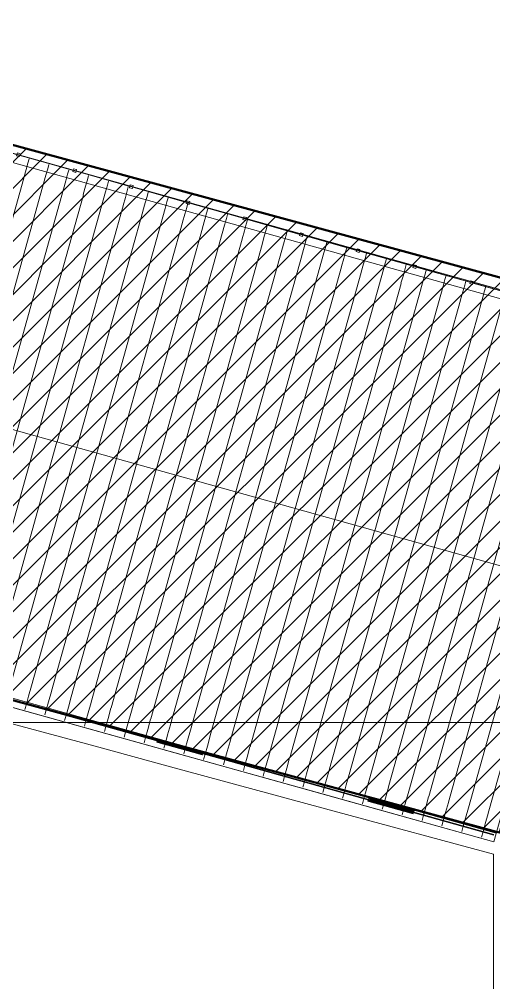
# Model space of a CAD drawing. Header units: metres. Extents: x -207 to 246, y -187 to 169.
# Drawn here: x -17.73 to -9.68, y -135.5 to -119.14 of the extents above; entities that cross this region are included whole.
import ezdxf

# ---------------------------------------------------------------- set-up
doc = ezdxf.new("R2010")
doc.units = ezdxf.units.M
for name, color, linetype, lineweight in [('A-FLOR', 7, 'Continuous', 9), ('A-GLAZ', 7, 'Continuous', 9), ('A-GLAZ-CWMG', 7, 'Continuous', 9), ('A-ROOF', 7, 'Continuous', 9), ('A-ROOF-PATT', 7, 'Continuous', 9), ('C-BLDG-PADS', 7, 'Continuous', 9), ('C-TOPO', 7, 'Continuous', 9), ('edificios', 7, 'Continuous', 50), ('grilla', 7, 'Continuous', 9), ('I-WALL', 7, 'Continuous', 9)]:
    doc.layers.add(name, color=color, linetype=linetype, lineweight=lineweight)
doc.layers.add('PR10-ARQ-PL-001-Emplazamiento-C-1_dwg', color=7, linetype='Continuous', lineweight=9, true_color=0x767676)

# ---------------------------------------------------------------- blocks, each defined once
blk = doc.blocks.new('FP_87-PLANTA SUPERFICIES')
at = {"layer": 'A-ROOF'}
blk.add_line((-7.238, -124.383), (-25.616, -119.245), dxfattribs=at)
at = {"layer": 'A-ROOF-PATT', "color": 254, "true_color": 0xcbe5d8}
for p, q in [((-25.37, -119.527), (-25.34, -119.416)), ((-25.34, -119.416), (-25.32, -119.345)), ((-25.002, -119.51), (-24.983, -119.439)), ((-25.41, -119.667), (-25.37, -119.527)), ((-25.073, -119.761), (-25.033, -119.621)), ((-25.033, -119.621), (-25.002, -119.51)), ((-24.696, -119.715), (-24.665, -119.604)), ((-24.665, -119.604), (-24.646, -119.533)), ((-24.736, -119.855), (-24.696, -119.715)), ((-24.359, -119.809), (-24.328, -119.699)), ((-24.328, -119.699), (-24.308, -119.628)), ((-23.991, -119.793), (-23.971, -119.722)), ((-24.398, -119.95), (-24.359, -119.809)), ((-24.061, -120.044), (-24.022, -119.904)), ((-24.022, -119.904), (-23.991, -119.793)), ((-23.685, -119.998), (-23.654, -119.887)), ((-23.654, -119.887), (-23.634, -119.816)), ((-23.317, -119.981), (-23.297, -119.91)), ((-23.724, -120.138), (-23.685, -119.998)), ((-23.387, -120.232), (-23.348, -120.092)), ((-23.348, -120.092), (-23.317, -119.981)), ((-23.011, -120.186), (-22.98, -120.076)), ((-22.98, -120.076), (-22.96, -120.005)), ((-22.643, -120.17), (-22.623, -120.099)), ((-23.05, -120.327), (-23.011, -120.186)), ((-22.713, -120.421), (-22.674, -120.281)), ((-22.674, -120.281), (-22.643, -120.17)), ((-22.337, -120.375), (-22.306, -120.264)), ((-22.306, -120.264), (-22.286, -120.193)), ((-22.376, -120.515), (-22.337, -120.375)), ((-22, -120.469), (-21.969, -120.358)), ((-21.969, -120.358), (-21.949, -120.287)), ((-21.632, -120.453), (-21.612, -120.382)), ((-22.039, -120.609), (-22, -120.469)), ((-21.702, -120.703), (-21.663, -120.563)), ((-21.663, -120.563), (-21.632, -120.453)), ((-21.326, -120.658), (-21.295, -120.547)), ((-21.295, -120.547), (-21.275, -120.476)), ((-20.958, -120.641), (-20.938, -120.57)), ((-21.365, -120.798), (-21.326, -120.658)), ((-21.028, -120.892), (-20.989, -120.752)), ((-20.989, -120.752), (-20.958, -120.641)), ((-20.651, -120.846), (-20.62, -120.735)), ((-20.62, -120.735), (-20.601, -120.664)), ((-20.283, -120.829), (-20.264, -120.759)), ((-20.691, -120.986), (-20.651, -120.846)), ((-20.314, -120.94), (-20.283, -120.829)), ((-19.977, -121.034), (-19.946, -120.924)), ((-19.946, -120.924), (-19.926, -120.853)), ((-20.354, -121.08), (-20.314, -120.94)), ((-20.016, -121.175), (-19.977, -121.034)), ((-19.64, -121.129), (-19.609, -121.018)), ((-19.609, -121.018), (-19.589, -120.947)), ((-19.272, -121.112), (-19.252, -121.041)), ((-19.679, -121.269), (-19.64, -121.129)), ((-19.342, -121.363), (-19.303, -121.223)), ((-19.303, -121.223), (-19.272, -121.112)), ((-18.966, -121.317), (-18.935, -121.206)), ((-18.935, -121.206), (-18.915, -121.135)), ((-18.598, -121.301), (-18.578, -121.23)), ((-19.005, -121.457), (-18.966, -121.317)), ((-18.668, -121.552), (-18.629, -121.411)), ((-18.629, -121.411), (-18.598, -121.301)), ((-18.292, -121.506), (-18.261, -121.395)), ((-18.261, -121.395), (-18.241, -121.324)), ((-17.924, -121.489), (-17.904, -121.418)), ((-18.331, -121.646), (-18.292, -121.506)), ((-17.955, -121.6), (-17.924, -121.489)), ((-17.618, -121.694), (-17.587, -121.583)), ((-17.587, -121.583), (-17.567, -121.512)), ((-17.994, -121.74), (-17.955, -121.6)), ((-17.657, -121.834), (-17.618, -121.694)), ((-17.281, -121.788), (-17.25, -121.678)), ((-17.25, -121.678), (-17.23, -121.607)), ((-16.913, -121.772), (-16.893, -121.701)), ((-17.32, -121.929), (-17.281, -121.788)), ((-16.983, -122.023), (-16.944, -121.883)), ((-16.944, -121.883), (-16.913, -121.772)), ((-16.607, -121.977), (-16.576, -121.866)), ((-16.576, -121.866), (-16.556, -121.795)), ((-16.238, -121.96), (-16.219, -121.889)), ((-16.646, -122.117), (-16.607, -121.977)), ((-16.309, -122.211), (-16.269, -122.071)), ((-16.269, -122.071), (-16.238, -121.96)), ((-15.932, -122.165), (-15.901, -122.055)), ((-15.901, -122.055), (-15.882, -121.984)), ((-15.564, -122.149), (-15.545, -122.078)), ((-15.972, -122.305), (-15.932, -122.165)), ((-15.595, -122.26), (-15.564, -122.149)), ((-15.258, -122.354), (-15.227, -122.243)), ((-15.227, -122.243), (-15.207, -122.172)), ((-15.634, -122.4), (-15.595, -122.26)), ((-15.297, -122.494), (-15.258, -122.354)), ((-14.921, -122.448), (-14.89, -122.337)), ((-14.89, -122.337), (-14.87, -122.266)), ((-14.553, -122.431), (-14.533, -122.361)), ((-14.96, -122.588), (-14.921, -122.448)), ((-14.623, -122.682), (-14.584, -122.542)), ((-14.584, -122.542), (-14.553, -122.431)), ((-14.247, -122.636), (-14.216, -122.526)), ((-14.216, -122.526), (-14.196, -122.455)), ((-13.879, -122.62), (-13.859, -122.549)), ((-14.286, -122.777), (-14.247, -122.636)), ((-13.949, -122.871), (-13.91, -122.731)), ((-13.91, -122.731), (-13.879, -122.62)), ((-13.573, -122.825), (-13.542, -122.714)), ((-13.542, -122.714), (-13.522, -122.643)), ((-13.612, -122.965), (-13.573, -122.825)), ((-13.236, -122.919), (-13.205, -122.808)), ((-13.205, -122.808), (-13.185, -122.737)), ((-12.868, -122.903), (-12.848, -122.832)), ((-13.275, -123.059), (-13.236, -122.919)), ((-12.938, -123.154), (-12.899, -123.013)), ((-12.899, -123.013), (-12.868, -122.903)), ((-12.562, -123.108), (-12.531, -122.997)), ((-12.531, -122.997), (-12.511, -122.926)), ((-12.194, -123.091), (-12.174, -123.02)), ((-12.601, -123.248), (-12.562, -123.108)), ((-12.264, -123.342), (-12.225, -123.202)), ((-12.225, -123.202), (-12.194, -123.091)), ((-11.887, -123.296), (-11.857, -123.185)), ((-11.857, -123.185), (-11.837, -123.114)), ((-11.519, -123.28), (-11.5, -123.209)), ((-11.927, -123.436), (-11.887, -123.296)), ((-11.59, -123.531), (-11.55, -123.39)), ((-11.55, -123.39), (-11.519, -123.28)), ((-11.213, -123.485), (-11.182, -123.374)), ((-11.182, -123.374), (-11.163, -123.303)), ((-11.253, -123.625), (-11.213, -123.485)), ((-10.876, -123.579), (-10.845, -123.468)), ((-10.845, -123.468), (-10.825, -123.397)), ((-10.508, -123.562), (-10.488, -123.491)), ((-10.915, -123.719), (-10.876, -123.579)), ((-10.578, -123.813), (-10.539, -123.673)), ((-10.539, -123.673), (-10.508, -123.562)), ((-10.202, -123.767), (-10.171, -123.657)), ((-10.171, -123.657), (-10.151, -123.586)), ((-9.834, -123.751), (-9.814, -123.68)), ((-10.241, -123.907), (-10.202, -123.767)), ((-9.904, -124.002), (-9.865, -123.862)), ((-9.865, -123.862), (-9.834, -123.751)), ((-9.528, -123.956), (-9.497, -123.845)), ((-9.497, -123.845), (-9.477, -123.774)), ((-9.16, -123.939), (-9.14, -123.868)), ((-9.567, -124.096), (-9.528, -123.956)), ((-9.191, -124.05), (-9.16, -123.939)), ((-8.854, -124.144), (-8.823, -124.033)), ((-8.823, -124.033), (-8.803, -123.963)), ((-9.23, -124.19), (-9.191, -124.05)), ((-8.893, -124.284), (-8.854, -124.144)), ((-8.517, -124.238), (-8.486, -124.128)), ((-8.486, -124.128), (-8.466, -124.057)), ((-8.149, -124.222), (-8.129, -124.151)), ((-8.556, -124.379), (-8.517, -124.238)), ((-8.219, -124.473), (-8.18, -124.333)), ((-8.18, -124.333), (-8.149, -124.222)), ((-7.843, -124.427), (-7.812, -124.316)), ((-7.812, -124.316), (-7.792, -124.245)), ((-7.475, -124.41), (-7.455, -124.339)), ((-7.882, -124.567), (-7.843, -124.427)), ((-7.545, -124.661), (-7.505, -124.521)), ((-7.505, -124.521), (-7.475, -124.41))]:
    blk.add_line(p, q, dxfattribs=at)
blk = doc.blocks.new('FP_88-PLANTA SUPERFICIES')
at = {"layer": 'A-ROOF'}
blk.add_line((-28.056, -127.974), (-9.679, -133.112), dxfattribs=at)
at = {"layer": 'A-ROOF-PATT', "color": 254, "true_color": 0xcbe5d8}
for p, q in [((-27.686, -127.81), (-27.637, -127.635)), ((-27.349, -127.904), (-27.3, -127.729)), ((-27.749, -128.036), (-27.725, -127.947)), ((-27.725, -127.947), (-27.686, -127.81)), ((-27.388, -128.042), (-27.349, -127.904)), ((-27.012, -127.998), (-26.963, -127.824)), ((-26.675, -128.092), (-26.626, -127.918)), ((-27.412, -128.13), (-27.388, -128.042)), ((-27.075, -128.224), (-27.051, -128.136)), ((-27.051, -128.136), (-27.012, -127.998)), ((-26.713, -128.23), (-26.675, -128.092)), ((-26.338, -128.187), (-26.289, -128.012)), ((-26.001, -128.281), (-25.952, -128.106)), ((-26.738, -128.319), (-26.713, -128.23)), ((-26.376, -128.324), (-26.338, -128.187)), ((-26.039, -128.419), (-26.001, -128.281)), ((-25.664, -128.375), (-25.615, -128.201)), ((-25.327, -128.469), (-25.278, -128.295)), ((-26.401, -128.413), (-26.376, -128.324)), ((-26.064, -128.507), (-26.039, -128.419)), ((-25.702, -128.513), (-25.664, -128.375)), ((-24.99, -128.563), (-24.941, -128.389)), ((-25.727, -128.601), (-25.702, -128.513)), ((-25.39, -128.695), (-25.365, -128.607)), ((-25.365, -128.607), (-25.327, -128.469)), ((-25.028, -128.701), (-24.99, -128.563)), ((-24.652, -128.658), (-24.604, -128.483)), ((-24.315, -128.752), (-24.267, -128.578)), ((-25.053, -128.79), (-25.028, -128.701)), ((-24.691, -128.796), (-24.652, -128.658)), ((-24.354, -128.89), (-24.315, -128.752)), ((-23.978, -128.846), (-23.93, -128.672)), ((-23.641, -128.94), (-23.592, -128.766)), ((-24.716, -128.884), (-24.691, -128.796)), ((-24.379, -128.978), (-24.354, -128.89)), ((-24.017, -128.984), (-23.978, -128.846)), ((-23.68, -129.078), (-23.641, -128.94)), ((-23.304, -129.035), (-23.255, -128.86)), ((-22.967, -129.129), (-22.918, -128.955)), ((-24.042, -129.072), (-24.017, -128.984)), ((-23.704, -129.167), (-23.68, -129.078)), ((-23.343, -129.173), (-23.304, -129.035)), ((-22.63, -129.223), (-22.581, -129.049)), ((-23.367, -129.261), (-23.343, -129.173)), ((-23.03, -129.355), (-23.006, -129.267)), ((-23.006, -129.267), (-22.967, -129.129)), ((-22.669, -129.361), (-22.63, -129.223)), ((-22.293, -129.317), (-22.244, -129.143)), ((-21.956, -129.412), (-21.907, -129.237)), ((-22.693, -129.449), (-22.669, -129.361)), ((-22.331, -129.455), (-22.293, -129.317)), ((-21.994, -129.549), (-21.956, -129.412)), ((-21.619, -129.506), (-21.57, -129.331)), ((-21.282, -129.6), (-21.233, -129.426)), ((-22.356, -129.544), (-22.331, -129.455)), ((-22.019, -129.638), (-21.994, -129.549)), ((-21.657, -129.644), (-21.619, -129.506)), ((-21.32, -129.738), (-21.282, -129.6)), ((-20.945, -129.694), (-20.896, -129.52)), ((-21.682, -129.732), (-21.657, -129.644)), ((-21.345, -129.826), (-21.32, -129.738)), ((-20.983, -129.832), (-20.945, -129.694)), ((-20.608, -129.789), (-20.559, -129.614)), ((-20.27, -129.883), (-20.222, -129.708)), ((-21.008, -129.921), (-20.983, -129.832)), ((-20.671, -130.015), (-20.646, -129.926)), ((-20.646, -129.926), (-20.608, -129.789)), ((-20.309, -130.021), (-20.27, -129.883)), ((-19.933, -129.977), (-19.885, -129.803)), ((-19.596, -130.071), (-19.548, -129.897)), ((-20.334, -130.109), (-20.309, -130.021)), ((-19.972, -130.115), (-19.933, -129.977)), ((-19.635, -130.209), (-19.596, -130.071)), ((-19.259, -130.165), (-19.21, -129.991)), ((-18.922, -130.26), (-18.873, -130.085)), ((-19.997, -130.203), (-19.972, -130.115)), ((-19.66, -130.297), (-19.635, -130.209)), ((-19.298, -130.303), (-19.259, -130.165)), ((-18.961, -130.398), (-18.922, -130.26)), ((-18.585, -130.354), (-18.536, -130.18)), ((-19.322, -130.392), (-19.298, -130.303)), ((-18.985, -130.486), (-18.961, -130.398)), ((-18.624, -130.492), (-18.585, -130.354)), ((-18.248, -130.448), (-18.199, -130.274)), ((-17.911, -130.542), (-17.862, -130.368)), ((-18.648, -130.58), (-18.624, -130.492)), ((-18.311, -130.674), (-18.287, -130.586)), ((-18.287, -130.586), (-18.248, -130.448)), ((-17.949, -130.68), (-17.911, -130.542)), ((-17.574, -130.637), (-17.525, -130.462)), ((-17.237, -130.731), (-17.188, -130.557)), ((-17.974, -130.769), (-17.949, -130.68)), ((-17.612, -130.775), (-17.574, -130.637)), ((-17.275, -130.869), (-17.237, -130.731)), ((-16.9, -130.825), (-16.851, -130.651)), ((-16.563, -130.919), (-16.514, -130.745)), ((-17.637, -130.863), (-17.612, -130.775)), ((-17.3, -130.957), (-17.275, -130.869)), ((-16.938, -130.963), (-16.9, -130.825)), ((-16.226, -131.014), (-16.177, -130.839)), ((-16.963, -131.051), (-16.938, -130.963)), ((-16.626, -131.146), (-16.601, -131.057)), ((-16.601, -131.057), (-16.563, -130.919)), ((-16.264, -131.151), (-16.226, -131.014)), ((-15.888, -131.108), (-15.84, -130.933)), ((-15.551, -131.202), (-15.503, -131.028)), ((-16.289, -131.24), (-16.264, -131.151)), ((-15.952, -131.334), (-15.927, -131.246)), ((-15.927, -131.246), (-15.888, -131.108)), ((-15.59, -131.34), (-15.551, -131.202)), ((-15.214, -131.296), (-15.166, -131.122)), ((-14.877, -131.391), (-14.829, -131.216)), ((-15.615, -131.428), (-15.59, -131.34)), ((-15.253, -131.434), (-15.214, -131.296)), ((-14.916, -131.528), (-14.877, -131.391)), ((-14.54, -131.485), (-14.491, -131.31)), ((-14.203, -131.579), (-14.154, -131.405)), ((-15.278, -131.523), (-15.253, -131.434)), ((-14.941, -131.617), (-14.916, -131.528)), ((-14.579, -131.623), (-14.54, -131.485)), ((-13.866, -131.673), (-13.817, -131.499)), ((-14.603, -131.711), (-14.579, -131.623)), ((-14.266, -131.805), (-14.242, -131.717)), ((-14.242, -131.717), (-14.203, -131.579)), ((-13.905, -131.811), (-13.866, -131.673)), ((-13.529, -131.767), (-13.48, -131.593)), ((-13.192, -131.862), (-13.143, -131.687)), ((-13.929, -131.899), (-13.905, -131.811)), ((-13.568, -131.905), (-13.529, -131.767)), ((-13.23, -132), (-13.192, -131.862)), ((-12.855, -131.956), (-12.806, -131.782)), ((-12.518, -132.05), (-12.469, -131.876)), ((-13.592, -131.994), (-13.568, -131.905)), ((-13.255, -132.088), (-13.23, -132)), ((-12.893, -132.094), (-12.855, -131.956)), ((-12.556, -132.188), (-12.518, -132.05)), ((-12.181, -132.144), (-12.132, -131.97)), ((-12.918, -132.182), (-12.893, -132.094)), ((-12.581, -132.276), (-12.556, -132.188)), ((-12.219, -132.282), (-12.181, -132.144)), ((-11.844, -132.239), (-11.795, -132.064)), ((-11.507, -132.333), (-11.458, -132.159)), ((-12.244, -132.371), (-12.219, -132.282)), ((-11.907, -132.465), (-11.882, -132.377)), ((-11.882, -132.377), (-11.844, -132.239)), ((-11.545, -132.471), (-11.507, -132.333)), ((-11.169, -132.427), (-11.121, -132.253)), ((-10.832, -132.521), (-10.784, -132.347)), ((-11.57, -132.559), (-11.545, -132.471)), ((-11.208, -132.565), (-11.169, -132.427)), ((-10.871, -132.659), (-10.832, -132.521)), ((-10.495, -132.616), (-10.447, -132.441)), ((-10.158, -132.71), (-10.109, -132.535)), ((-11.233, -132.653), (-11.208, -132.565)), ((-10.896, -132.748), (-10.871, -132.659)), ((-10.534, -132.753), (-10.495, -132.616)), ((-10.197, -132.848), (-10.158, -132.71)), ((-9.821, -132.804), (-9.772, -132.63)), ((-10.559, -132.842), (-10.534, -132.753)), ((-10.221, -132.936), (-10.197, -132.848)), ((-9.86, -132.942), (-9.821, -132.804)), ((-9.884, -133.03), (-9.86, -132.942))]:
    blk.add_line(p, q, dxfattribs=at)
blk = doc.blocks.new('Quad Corner Mullion - 50x50 mm-2125381-PLANTA SUPERFICIES')
at = {"layer": 'A-GLAZ-CWMG'}
for p, q in [((-0.025, -0.025), (-0.025, 0.025)), ((-0.025, 0.025), (0.025, 0.025)), ((0.025, 0.025), (0.025, -0.025)), ((0.025, -0.025), (-0.025, -0.025))]:
    blk.add_line(p, q, dxfattribs=at)
blk = doc.blocks.new('Circular Mullion - 5mm-2126242-PLANTA SUPERFICIES')
at = {"layer": 'A-GLAZ-CWMG'}
for p, q in [((-17.723, -121.449), (-17.724, -121.451)), ((-17.724, -121.451), (-16.818, -121.707)), ((-17.722, -121.446), (-17.723, -121.449)), ((-16.817, -121.704), (-17.723, -121.449)), ((-17.723, -121.449), (-16.817, -121.704)), ((-16.817, -121.702), (-17.722, -121.446)), ((-16.818, -121.707), (-16.817, -121.704)), ((-16.817, -121.704), (-16.817, -121.702))]:
    blk.add_line(p, q, dxfattribs=at)
blk = doc.blocks.new('Circular Mullion - 5mm-2125368-PLANTA SUPERFICIES')
at = {"layer": 'A-GLAZ-CWMG'}
for p, q in [((-16.769, -121.718), (-16.77, -121.72)), ((-16.77, -121.72), (-15.856, -121.978)), ((-15.854, -121.974), (-16.769, -121.716)), ((-16.769, -121.716), (-16.769, -121.718)), ((-15.855, -121.976), (-16.769, -121.718)), ((-16.769, -121.718), (-15.855, -121.976)), ((-15.856, -121.978), (-15.855, -121.976)), ((-15.855, -121.976), (-15.854, -121.974))]:
    blk.add_line(p, q, dxfattribs=at)
blk = doc.blocks.new('Rectangular Mullion - 50 x 50 mm-2125370-PLANTA SUPERFICIES')
at = {"layer": 'A-GLAZ-CWMG'}
for p, q in [((0.025, 0.025), (-0.025, 0.025)), ((-0.025, 0.025), (-0.025, -0.025)), ((0.025, -0.025), (0.025, 0.025)), ((-0.025, -0.025), (0.025, -0.025))]:
    blk.add_line(p, q, dxfattribs=at)
blk = doc.blocks.new('Rectangular Mullion - 50 x 50 mm-2126068-PLANTA SUPERFICIES')
at = {"layer": 'A-GLAZ-CWMG'}
for p, q in [((-0.025, -0.025), (-0.025, 0.025)), ((-0.025, 0.025), (0.025, 0.025)), ((0.025, 0.025), (0.025, -0.025)), ((0.025, -0.025), (-0.025, -0.025))]:
    blk.add_line(p, q, dxfattribs=at)
blk = doc.blocks.new('Quad Corner Mullion - 50x50 mm-2126077-PLANTA SUPERFICIES')
at = {"layer": 'A-GLAZ-CWMG'}
for p, q in [((0.025, 0.025), (-0.025, 0.025)), ((-0.025, 0.025), (-0.025, -0.025)), ((0.025, -0.025), (0.025, 0.025)), ((-0.025, -0.025), (0.025, -0.025))]:
    blk.add_line(p, q, dxfattribs=at)
blk = doc.blocks.new('Ventana Fija Truebond QT - FCA_N_Ventana Fija 800 x 1250-2127024-PLANTA SUPERFICIES')
at = {"layer": 'A-GLAZ'}
for p, q in [((-0.4, 0.025), (-0.4, 0.022)), ((0.4, 0.025), (-0.4, 0.025)), ((-0.4, 0.025), (0.4, 0.025)), ((-0.4, 0.022), (-0.4, 0.025)), ((0.4, 0.022), (-0.4, 0.022)), ((0.4, 0.022), (-0.4, 0.022)), ((-0.399, 0.022), (-0.398, 0.024)), ((-0.398, 0.024), (-0.399, 0.022)), ((0.399, 0.022), (-0.399, 0.022)), ((-0.399, 0.022), (0.399, 0.022)), ((0.398, 0.024), (-0.398, 0.024)), ((0.398, 0.024), (-0.398, 0.024)), ((-0.396, 0.01), (-0.397, 0.008)), ((-0.397, 0.008), (-0.396, 0.01)), ((0.397, 0.008), (-0.397, 0.008)), ((0.397, 0.008), (-0.397, 0.008)), ((-0.396, 0.024), (-0.396, 0.01)), ((0.396, 0.024), (-0.396, 0.024)), ((-0.396, 0.024), (0.396, 0.024)), ((-0.396, 0.01), (-0.396, 0.024)), ((0.396, 0.01), (-0.396, 0.01)), ((-0.396, 0.01), (0.396, 0.01)), ((-0.394, 0.008), (-0.394, 0.009)), ((-0.394, 0.009), (-0.394, -0.001)), ((0.394, 0.009), (-0.394, 0.009)), ((-0.394, 0.009), (-0.394, 0.008)), ((-0.394, 0.009), (0.394, 0.009)), ((-0.394, -0.001), (-0.394, 0.009)), ((0.394, 0.008), (-0.394, 0.008)), ((-0.394, 0.008), (0.394, 0.008)), ((-0.385, 0.008), (-0.384, 0.009)), ((-0.384, 0.009), (-0.385, 0.008)), ((-0.385, 0), (-0.385, 0.008)), ((0.385, 0.008), (-0.385, 0.008)), ((-0.385, 0.008), (-0.385, 0)), ((-0.385, 0.008), (0.385, 0.008)), ((-0.384, -0.001), (-0.385, 0)), ((0.385, 0), (-0.385, 0)), ((-0.385, 0), (-0.384, -0.001)), ((-0.385, 0), (0.385, 0)), ((-0.384, 0.009), (-0.384, 0.008)), ((0.384, 0.009), (-0.384, 0.009)), ((-0.384, 0.009), (0.384, 0.009)), ((-0.384, 0.008), (-0.384, 0.009)), ((0.384, 0.008), (-0.384, 0.008)), ((0.384, 0.008), (-0.384, 0.008)), ((-0.382, 0.01), (-0.382, 0.024)), ((0.382, 0.024), (-0.382, 0.024)), ((0.382, 0.024), (-0.382, 0.024)), ((-0.382, 0.024), (-0.382, 0.01)), ((-0.381, 0.008), (-0.382, 0.01)), ((0.382, 0.01), (-0.382, 0.01)), ((-0.382, 0.01), (-0.381, 0.008)), ((-0.382, 0.01), (0.382, 0.01)), ((0.381, 0.008), (-0.381, 0.008)), ((-0.381, 0.008), (0.381, 0.008)), ((-0.365, 0.022), (-0.366, 0.022)), ((-0.366, 0.022), (-0.366, 0.018)), ((0.366, 0.022), (-0.366, 0.022)), ((-0.366, 0.022), (-0.365, 0.022)), ((-0.366, 0.022), (0.366, 0.022)), ((-0.366, 0.018), (-0.366, 0.022)), ((-0.366, -0.006), (-0.366, 0.018)), ((-0.366, 0.018), (-0.366, -0.006)), ((-0.366, 0.018), (0.366, 0.018)), ((-0.366, 0.018), (0.366, 0.018)), ((-0.366, 0.018), (-0.365, 0.017)), ((0.366, 0.018), (-0.366, 0.018)), ((-0.366, 0.018), (0.366, 0.018)), ((-0.365, 0.017), (-0.366, 0.018)), ((-0.365, 0.024), (-0.365, 0.022)), ((0.365, 0.024), (-0.365, 0.024)), ((-0.365, 0.024), (0.365, 0.024)), ((-0.365, 0.022), (-0.365, 0.024)), ((0.365, 0.022), (-0.365, 0.022)), ((-0.365, 0.022), (0.365, 0.022)), ((0.365, 0.017), (-0.365, 0.017)), ((0.365, 0.017), (-0.365, 0.017)), ((-0.363, 0.017), (-0.363, 0.018)), ((0.363, 0.018), (-0.363, 0.018)), ((0.363, 0.018), (-0.363, 0.018)), ((-0.363, 0.018), (-0.363, 0.017)), ((0.363, 0.017), (-0.363, 0.017)), ((-0.363, 0.017), (0.363, 0.017)), ((-0.362, 0.018), (-0.362, 0.016)), ((0.362, 0.018), (-0.362, 0.018)), ((-0.362, 0.018), (0.362, 0.018)), ((-0.362, 0.016), (-0.362, 0.018)), ((0.362, 0.016), (-0.362, 0.016)), ((0.362, 0.016), (-0.362, 0.016)), ((-0.361, 0.016), (-0.361, 0.018)), ((0.361, 0.018), (-0.361, 0.018)), ((0.361, 0.018), (-0.361, 0.018)), ((-0.361, 0.018), (-0.361, 0.016)), ((0.361, 0.016), (-0.361, 0.016)), ((-0.361, 0.016), (0.361, 0.016)), ((-0.36, 0.018), (-0.359, 0.016)), ((0.36, 0.018), (-0.36, 0.018)), ((-0.36, 0.018), (0.36, 0.018)), ((-0.359, 0.016), (-0.36, 0.018)), ((-0.358, 0.016), (-0.359, 0.018)), ((0.359, 0.018), (-0.359, 0.018)), ((0.359, 0.018), (-0.359, 0.018)), ((-0.359, 0.018), (-0.358, 0.016)), ((0.359, 0.016), (-0.359, 0.016)), ((0.359, 0.016), (-0.359, 0.016)), ((-0.358, 0.022), (-0.358, 0.025)), ((0.358, 0.025), (-0.358, 0.025)), ((0.358, 0.025), (-0.358, 0.025)), ((-0.358, 0.025), (-0.358, 0.022)), ((0.358, 0.022), (-0.358, 0.022)), ((-0.358, 0.022), (0.358, 0.022)), ((0.358, 0.016), (-0.358, 0.016)), ((-0.358, 0.016), (0.358, 0.016)), ((-0.355, 0.017), (-0.357, 0.022)), ((0.357, 0.022), (-0.357, 0.022)), ((0.357, 0.022), (-0.357, 0.022)), ((-0.357, 0.022), (-0.355, 0.017)), ((-0.357, 0.018), (-0.357, 0.017)), ((0.357, 0.018), (-0.357, 0.018)), ((-0.357, 0.018), (0.357, 0.018)), ((-0.357, 0.017), (-0.357, 0.018)), ((-0.357, 0.017), (-0.355, 0.017)), ((0.357, 0.017), (-0.357, 0.017)), ((-0.357, 0.017), (0.357, 0.017)), ((-0.355, 0.017), (-0.357, 0.017)), ((0.355, 0.017), (-0.355, 0.017)), ((-0.355, 0.017), (0.355, 0.017)), ((0.355, 0.017), (0.357, 0.022)), ((0.355, 0.017), (0.357, 0.022)), ((0.357, 0.017), (0.355, 0.017)), ((0.357, 0.017), (0.355, 0.017)), ((0.357, 0.018), (0.357, 0.017)), ((0.357, 0.018), (0.357, 0.017)), ((0.358, 0.022), (0.358, 0.025)), ((0.358, 0.022), (0.358, 0.025)), ((0.358, 0.016), (0.359, 0.018)), ((0.358, 0.016), (0.359, 0.018)), ((0.36, 0.018), (0.359, 0.016)), ((0.36, 0.018), (0.359, 0.016)), ((0.361, 0.016), (0.361, 0.018)), ((0.361, 0.016), (0.361, 0.018)), ((0.362, 0.018), (0.362, 0.016)), ((0.362, 0.018), (0.362, 0.016)), ((0.363, 0.017), (0.363, 0.018)), ((0.363, 0.017), (0.363, 0.018)), ((0.365, 0.024), (0.365, 0.022)), ((0.365, 0.024), (0.365, 0.022)), ((0.365, 0.022), (0.366, 0.022)), ((0.365, 0.022), (0.366, 0.022)), ((0.366, 0.018), (0.365, 0.017)), ((0.366, 0.018), (0.365, 0.017)), ((0.366, 0.022), (0.366, 0.018)), ((0.366, 0.022), (0.366, 0.018)), ((0.366, 0.018), (0.366, -0.006)), ((0.366, 0.018), (0.366, -0.006)), ((0.381, 0.008), (0.382, 0.01)), ((0.381, 0.008), (0.382, 0.01)), ((0.382, 0.01), (0.382, 0.024)), ((0.382, 0.01), (0.382, 0.024)), ((0.385, 0.008), (0.384, 0.009)), ((0.384, 0.009), (0.384, 0.008)), ((0.385, 0.008), (0.384, 0.009)), ((0.384, 0.009), (0.384, 0.008)), ((0.384, -0.001), (0.385, 0)), ((0.384, -0.001), (0.385, 0)), ((0.385, 0), (0.385, 0.008)), ((0.385, 0), (0.385, 0.008)), ((0.394, 0.008), (0.394, 0.009)), ((0.394, 0.009), (0.394, -0.001)), ((0.394, 0.008), (0.394, 0.009)), ((0.394, 0.009), (0.394, -0.001)), ((0.396, 0.024), (0.396, 0.01)), ((0.396, 0.024), (0.396, 0.01)), ((0.396, 0.01), (0.397, 0.008)), ((0.396, 0.01), (0.397, 0.008)), ((0.399, 0.022), (0.398, 0.024)), ((0.399, 0.022), (0.398, 0.024)), ((0.4, 0.025), (0.4, 0.022)), ((0.4, 0.025), (0.4, 0.022)), ((-0.4, -0.023), (-0.4, -0.025)), ((0.4, -0.023), (-0.4, -0.023)), ((-0.4, -0.023), (0.4, -0.023)), ((-0.4, -0.025), (-0.4, -0.023)), ((-0.4, -0.025), (0.4, -0.025)), ((0.4, -0.025), (-0.4, -0.025)), ((-0.399, -0.024), (-0.399, -0.023)), ((0.399, -0.023), (-0.399, -0.023)), ((0.399, -0.023), (-0.399, -0.023)), ((-0.399, -0.023), (-0.399, -0.024)), ((0.399, -0.024), (-0.399, -0.024)), ((-0.399, -0.024), (0.399, -0.024)), ((-0.397, 0), (-0.396, -0.002)), ((0.397, 0), (-0.397, 0)), ((-0.397, 0), (0.397, 0)), ((-0.396, -0.002), (-0.397, 0)), ((-0.396, -0.002), (-0.396, -0.024)), ((0.396, -0.002), (-0.396, -0.002)), ((-0.396, -0.002), (0.396, -0.002)), ((-0.396, -0.024), (-0.396, -0.002)), ((0.396, -0.024), (-0.396, -0.024)), ((0.396, -0.024), (-0.396, -0.024)), ((-0.394, -0.001), (-0.394, 0)), ((0.394, 0), (-0.394, 0)), ((0.394, 0), (-0.394, 0)), ((-0.394, 0), (-0.394, -0.001)), ((0.394, -0.001), (-0.394, -0.001)), ((-0.394, -0.001), (0.394, -0.001)), ((-0.384, 0), (-0.384, -0.001)), ((0.384, 0), (-0.384, 0)), ((-0.384, 0), (0.384, 0)), ((-0.384, -0.001), (-0.384, 0)), ((0.384, -0.001), (-0.384, -0.001)), ((-0.384, -0.001), (0.384, -0.001)), ((-0.382, -0.004), (-0.381, 0)), ((-0.381, 0), (-0.382, -0.004)), ((0.382, -0.004), (-0.382, -0.004)), ((-0.382, -0.004), (0.382, -0.004)), ((0.381, 0), (-0.381, 0)), ((0.381, 0), (-0.381, 0)), ((-0.381, -0.007), (-0.379, -0.006)), ((-0.379, -0.006), (-0.381, -0.007)), ((-0.38, -0.009), (-0.381, -0.007)), ((0.381, -0.007), (-0.381, -0.007)), ((-0.381, -0.007), (-0.38, -0.009)), ((-0.381, -0.007), (0.381, -0.007)), ((-0.378, -0.01), (-0.38, -0.009)), ((0.38, -0.009), (-0.38, -0.009)), ((-0.38, -0.009), (-0.378, -0.01)), ((-0.38, -0.009), (0.38, -0.009)), ((-0.379, -0.006), (-0.379, -0.007)), ((0.379, -0.006), (-0.379, -0.006)), ((-0.379, -0.006), (0.379, -0.006)), ((-0.379, -0.007), (-0.379, -0.006)), ((-0.379, -0.007), (-0.377, -0.007)), ((0.379, -0.007), (-0.379, -0.007)), ((-0.379, -0.007), (0.379, -0.007)), ((-0.377, -0.007), (-0.379, -0.007)), ((0.378, -0.01), (-0.378, -0.01)), ((-0.378, -0.01), (0.378, -0.01)), ((-0.378, -0.025), (-0.377, -0.025)), ((0.378, -0.025), (-0.378, -0.025)), ((-0.378, -0.025), (0.378, -0.025)), ((-0.377, -0.025), (-0.378, -0.025)), ((-0.377, -0.007), (-0.377, -0.004)), ((0.377, -0.004), (-0.377, -0.004)), ((0.377, -0.004), (-0.377, -0.004)), ((-0.377, -0.004), (-0.377, -0.007)), ((0.377, -0.007), (-0.377, -0.007)), ((-0.377, -0.007), (0.377, -0.007)), ((-0.377, -0.025), (-0.377, -0.025)), ((0.377, -0.025), (-0.377, -0.025)), ((0.377, -0.025), (-0.377, -0.025)), ((0.377, -0.025), (-0.377, -0.025)), ((-0.377, -0.025), (0.377, -0.025)), ((-0.377, -0.025), (-0.377, -0.025)), ((-0.366, -0.006), (-0.368, -0.007)), ((-0.368, -0.007), (-0.366, -0.006)), ((-0.368, -0.007), (-0.368, -0.007)), ((0.368, -0.007), (-0.368, -0.007)), ((-0.368, -0.007), (-0.362, -0.01)), ((0.368, -0.007), (-0.368, -0.007)), ((-0.368, -0.007), (0.368, -0.007)), ((-0.368, -0.007), (-0.368, -0.007)), ((-0.368, -0.007), (0.368, -0.007)), ((-0.362, -0.01), (-0.368, -0.007)), ((-0.365, -0.006), (-0.366, -0.005)), ((-0.366, -0.005), (-0.366, -0.006)), ((0.366, -0.005), (-0.366, -0.005)), ((-0.366, -0.005), (-0.365, -0.006)), ((-0.366, -0.005), (0.366, -0.005)), ((-0.366, -0.006), (-0.366, -0.005)), ((-0.366, -0.006), (0.366, -0.006)), ((0.366, -0.006), (-0.366, -0.006)), ((0.366, -0.006), (-0.366, -0.006)), ((-0.366, -0.006), (0.366, -0.006)), ((-0.365, -0.006), (-0.365, -0.006)), ((0.365, -0.006), (-0.365, -0.006)), ((0.365, -0.006), (-0.365, -0.006)), ((-0.365, -0.006), (0.365, -0.006)), ((-0.365, -0.006), (-0.365, -0.006)), ((-0.365, -0.006), (0.365, -0.006)), ((-0.362, -0.005), (-0.362, -0.006)), ((0.362, -0.005), (-0.362, -0.005)), ((-0.362, -0.005), (0.362, -0.005)), ((-0.362, -0.006), (-0.362, -0.005)), ((0.362, -0.006), (-0.362, -0.006)), ((0.362, -0.006), (-0.362, -0.006)), ((0.362, -0.01), (-0.362, -0.01)), ((0.362, -0.01), (-0.362, -0.01)), ((-0.36, -0.006), (-0.36, -0.005)), ((0.36, -0.005), (-0.36, -0.005)), ((0.36, -0.005), (-0.36, -0.005)), ((-0.36, -0.005), (-0.36, -0.006)), ((0.36, -0.006), (-0.36, -0.006)), ((-0.36, -0.006), (0.36, -0.006)), ((-0.357, -0.006), (-0.358, -0.006)), ((0.358, -0.006), (-0.358, -0.006)), ((0.358, -0.006), (-0.358, -0.006)), ((-0.358, -0.006), (-0.357, -0.006)), ((-0.358, -0.025), (-0.358, -0.01)), ((0.358, -0.01), (-0.358, -0.01)), ((0.358, -0.01), (-0.358, -0.01)), ((-0.358, -0.01), (-0.358, -0.025)), ((0.358, -0.025), (-0.358, -0.025)), ((-0.358, -0.025), (0.358, -0.025)), ((-0.357, -0.01), (-0.356, -0.006)), ((0.357, -0.006), (-0.357, -0.006)), ((-0.356, -0.006), (-0.357, -0.01)), ((-0.357, -0.006), (0.357, -0.006)), ((0.357, -0.01), (-0.357, -0.01)), ((-0.357, -0.01), (0.357, -0.01)), ((0.356, -0.006), (-0.356, -0.006)), ((0.356, -0.006), (-0.356, -0.006)), ((0.357, -0.01), (0.356, -0.006)), ((0.357, -0.01), (0.356, -0.006)), ((0.357, -0.006), (0.358, -0.006)), ((0.357, -0.006), (0.358, -0.006)), ((0.358, -0.025), (0.358, -0.01)), ((0.358, -0.025), (0.358, -0.01)), ((0.36, -0.006), (0.36, -0.005)), ((0.36, -0.006), (0.36, -0.005)), ((0.362, -0.005), (0.362, -0.006)), ((0.362, -0.005), (0.362, -0.006)), ((0.368, -0.007), (0.362, -0.01)), ((0.368, -0.007), (0.362, -0.01)), ((0.365, -0.006), (0.366, -0.005)), ((0.365, -0.006), (0.366, -0.005)), ((0.365, -0.006), (0.365, -0.006)), ((0.365, -0.006), (0.365, -0.006)), ((0.366, -0.005), (0.366, -0.006)), ((0.366, -0.005), (0.366, -0.006)), ((0.366, -0.006), (0.368, -0.007)), ((0.366, -0.006), (0.368, -0.007)), ((0.368, -0.007), (0.368, -0.007)), ((0.368, -0.007), (0.368, -0.007)), ((0.377, -0.007), (0.377, -0.004)), ((0.377, -0.007), (0.377, -0.004)), ((0.379, -0.007), (0.377, -0.007)), ((0.379, -0.007), (0.377, -0.007)), ((0.378, -0.025), (0.377, -0.025)), ((0.377, -0.025), (0.377, -0.025)), ((0.378, -0.025), (0.377, -0.025)), ((0.377, -0.025), (0.377, -0.025)), ((0.378, -0.01), (0.38, -0.009)), ((0.378, -0.01), (0.38, -0.009)), ((0.381, -0.007), (0.379, -0.006)), ((0.379, -0.006), (0.379, -0.007)), ((0.381, -0.007), (0.379, -0.006)), ((0.379, -0.006), (0.379, -0.007)), ((0.38, -0.009), (0.381, -0.007)), ((0.38, -0.009), (0.381, -0.007)), ((0.382, -0.004), (0.381, 0)), ((0.382, -0.004), (0.381, 0)), ((0.384, 0), (0.384, -0.001)), ((0.384, 0), (0.384, -0.001)), ((0.394, -0.001), (0.394, 0)), ((0.394, -0.001), (0.394, 0)), ((0.397, 0), (0.396, -0.002)), ((0.397, 0), (0.396, -0.002)), ((0.396, -0.002), (0.396, -0.024)), ((0.396, -0.002), (0.396, -0.024)), ((0.399, -0.024), (0.399, -0.023)), ((0.399, -0.024), (0.399, -0.023)), ((0.4, -0.023), (0.4, -0.025)), ((0.4, -0.023), (0.4, -0.025))]:
    blk.add_line(p, q, dxfattribs=at)
blk = doc.blocks.new('YADRAN_LASQUEMAS_ARQ_MO_007_AREA SALA y TRANSF ELECT_rvt-1-PLANTA SUPERFICIES')
at = {"layer": 'A-ROOF-PATT', "true_color": 0x008040}
h = blk.add_hatch(dxfattribs=at)
h.set_pattern_fill('FP_67', color=116, style=0, pattern_type=2)
h.set_pattern_definition([(74.381, (2.391, -13.727), (-0.3370757, 0.0942337), [])])
h.paths.add_polyline_path([(-8.455, -128.734), (-7.334, -124.723), (-25.711, -119.586), (-26.832, -123.596), (-11.312, -127.935)])
h = blk.add_hatch(dxfattribs=at)
h.set_pattern_fill('FP_68', color=116, style=0, pattern_type=2)
h.set_pattern_definition([(74.381, (1.707, -16.171), (-0.3370757, 0.0942337), [])])
h.paths.add_polyline_path([(-9.56, -132.686), (-8.455, -128.734), (-26.832, -123.596), (-27.937, -127.548), (-11.312, -132.196)])
at = {"layer": 'A-FLOR'}
for p, q in [((-25.419, -119.277), (-7.244, -124.407)), ((-7.244, -124.407), (-25.419, -119.277)), ((-9.677, -132.986), (-27.833, -127.911)), ((-27.833, -127.911), (-9.677, -132.986))]:
    blk.add_line(p, q, dxfattribs=at)
at = {"layer": 'A-ROOF'}
for p, q in [((-7.238, -124.383), (-25.616, -119.245)), ((-25.646, -119.392), (-7.279, -124.527)), ((-26.832, -123.596), (-8.455, -128.734)), ((-26.823, -123.599), (-8.455, -128.734)), ((-28.016, -127.829), (-9.638, -132.967)), ((-28.056, -127.974), (-9.679, -133.112))]:
    blk.add_line(p, q, dxfattribs=at)
at = {"layer": 'I-WALL'}
for p, q in [((-20.338, -130.016), (-9.674, -132.997)), ((-9.674, -132.997), (-20.338, -130.016)), ((-20.335, -130.007), (-9.677, -132.986)), ((-9.677, -132.986), (-20.335, -130.007)), ((-15.391, -131.399), (-15.388, -131.39)), ((-15.391, -131.399), (-15.388, -131.39)), ((-14.621, -131.615), (-15.391, -131.399)), ((-15.391, -131.399), (-14.621, -131.615)), ((-14.618, -131.605), (-15.388, -131.39)), ((-15.388, -131.39), (-14.618, -131.605)), ((-14.618, -131.605), (-14.621, -131.615)), ((-14.621, -131.615), (-14.618, -131.605)), ((-11.809, -132.401), (-11.806, -132.391)), ((-11.809, -132.401), (-11.806, -132.391)), ((-11.036, -132.606), (-11.806, -132.391)), ((-11.806, -132.391), (-11.036, -132.606)), ((-11.039, -132.616), (-11.809, -132.401)), ((-11.809, -132.401), (-11.039, -132.616)), ((-11.036, -132.606), (-11.039, -132.616)), ((-11.039, -132.616), (-11.036, -132.606))]:
    blk.add_line(p, q, dxfattribs=at)
at = {"layer": 'A-GLAZ', "lineweight": 9, "rotation": 164.3807081607975}
for p in [(-15.004, -131.502), (-11.423, -132.504)]:
    blk.add_blockref('Ventana Fija Truebond QT - FCA_N_Ventana Fija 800 x 1250-2127024-PLANTA SUPERFICIES', p, dxfattribs=at)
at = {"layer": 'A-GLAZ-CWMG', "lineweight": 9, "rotation": 164.2385916779616}
for name in ['Quad Corner Mullion - 50x50 mm-2125381-PLANTA SUPERFICIES', 'Quad Corner Mullion - 50x50 mm-2126077-PLANTA SUPERFICIES']:
    blk.add_blockref(name, (-17.747, -121.442), dxfattribs=at)
at = {"layer": 'A-GLAZ-CWMG', "lineweight": 9}
for name, p in [('Circular Mullion - 5mm-2126242-PLANTA SUPERFICIES', (0, 0)), ('Circular Mullion - 5mm-2126242-PLANTA SUPERFICIES', (0, 0)), ('Circular Mullion - 5mm-2126242-PLANTA SUPERFICIES', (0, 0)), ('Circular Mullion - 5mm-2126242-PLANTA SUPERFICIES', (0, 0)), ('Circular Mullion - 5mm-2126242-PLANTA SUPERFICIES', (0, 0)), ('Circular Mullion - 5mm-2125368-PLANTA SUPERFICIES', (0, 0)), ('Circular Mullion - 5mm-2125368-PLANTA SUPERFICIES', (0, 0)), ('Circular Mullion - 5mm-2125368-PLANTA SUPERFICIES', (0, 0)), ('Circular Mullion - 5mm-2125368-PLANTA SUPERFICIES', (0, 0)), ('Circular Mullion - 5mm-2125368-PLANTA SUPERFICIES', (0, 0)), ('Circular Mullion - 5mm-2125368-PLANTA SUPERFICIES', (0.962, -0.272)), ('Circular Mullion - 5mm-2125368-PLANTA SUPERFICIES', (0.962, -0.272)), ('Circular Mullion - 5mm-2125368-PLANTA SUPERFICIES', (0.962, -0.272)), ('Circular Mullion - 5mm-2125368-PLANTA SUPERFICIES', (0.962, -0.272)), ('Circular Mullion - 5mm-2125368-PLANTA SUPERFICIES', (0.962, -0.272)), ('Circular Mullion - 5mm-2125368-PLANTA SUPERFICIES', (1.925, -0.543)), ('Circular Mullion - 5mm-2125368-PLANTA SUPERFICIES', (1.925, -0.543)), ('Circular Mullion - 5mm-2125368-PLANTA SUPERFICIES', (1.925, -0.543)), ('Circular Mullion - 5mm-2125368-PLANTA SUPERFICIES', (1.925, -0.543)), ('Circular Mullion - 5mm-2125368-PLANTA SUPERFICIES', (1.925, -0.543)), ('Circular Mullion - 5mm-2125368-PLANTA SUPERFICIES', (2.887, -0.815)), ('Circular Mullion - 5mm-2125368-PLANTA SUPERFICIES', (2.887, -0.815)), ('Circular Mullion - 5mm-2125368-PLANTA SUPERFICIES', (2.887, -0.815)), ('Circular Mullion - 5mm-2125368-PLANTA SUPERFICIES', (2.887, -0.815)), ('Circular Mullion - 5mm-2125368-PLANTA SUPERFICIES', (2.887, -0.815)), ('Circular Mullion - 5mm-2125368-PLANTA SUPERFICIES', (3.85, -1.087)), ('Circular Mullion - 5mm-2125368-PLANTA SUPERFICIES', (3.85, -1.087)), ('Circular Mullion - 5mm-2125368-PLANTA SUPERFICIES', (3.85, -1.087)), ('Circular Mullion - 5mm-2125368-PLANTA SUPERFICIES', (3.85, -1.087)), ('Circular Mullion - 5mm-2125368-PLANTA SUPERFICIES', (3.85, -1.087)), ('Circular Mullion - 5mm-2125368-PLANTA SUPERFICIES', (4.812, -1.358)), ('Circular Mullion - 5mm-2125368-PLANTA SUPERFICIES', (4.812, -1.358)), ('Circular Mullion - 5mm-2125368-PLANTA SUPERFICIES', (4.812, -1.358)), ('Circular Mullion - 5mm-2125368-PLANTA SUPERFICIES', (4.812, -1.358)), ('Circular Mullion - 5mm-2125368-PLANTA SUPERFICIES', (4.812, -1.358)), ('Circular Mullion - 5mm-2125368-PLANTA SUPERFICIES', (5.774, -1.63)), ('Circular Mullion - 5mm-2125368-PLANTA SUPERFICIES', (5.774, -1.63)), ('Circular Mullion - 5mm-2125368-PLANTA SUPERFICIES', (5.774, -1.63)), ('Circular Mullion - 5mm-2125368-PLANTA SUPERFICIES', (5.774, -1.63)), ('Circular Mullion - 5mm-2125368-PLANTA SUPERFICIES', (5.774, -1.63)), ('Circular Mullion - 5mm-2125368-PLANTA SUPERFICIES', (6.737, -1.901)), ('Circular Mullion - 5mm-2125368-PLANTA SUPERFICIES', (6.737, -1.901)), ('Circular Mullion - 5mm-2125368-PLANTA SUPERFICIES', (6.737, -1.901)), ('Circular Mullion - 5mm-2125368-PLANTA SUPERFICIES', (6.737, -1.901)), ('Circular Mullion - 5mm-2125368-PLANTA SUPERFICIES', (6.737, -1.901))]:
    blk.add_blockref(name, p, dxfattribs=at)
at = {"layer": 'A-GLAZ-CWMG', "lineweight": 9, "extrusion": (0, 0, -1), "rotation": 195.7614083220384}
for name, p in [('Rectangular Mullion - 50 x 50 mm-2125370-PLANTA SUPERFICIES', (16.793, -121.711)), ('Rectangular Mullion - 50 x 50 mm-2126068-PLANTA SUPERFICIES', (16.793, -121.711)), ('Rectangular Mullion - 50 x 50 mm-2125370-PLANTA SUPERFICIES', (15.831, -121.983)), ('Rectangular Mullion - 50 x 50 mm-2126068-PLANTA SUPERFICIES', (15.831, -121.983)), ('Rectangular Mullion - 50 x 50 mm-2125370-PLANTA SUPERFICIES', (14.869, -122.254)), ('Rectangular Mullion - 50 x 50 mm-2126068-PLANTA SUPERFICIES', (14.869, -122.254)), ('Rectangular Mullion - 50 x 50 mm-2125370-PLANTA SUPERFICIES', (13.906, -122.526)), ('Rectangular Mullion - 50 x 50 mm-2126068-PLANTA SUPERFICIES', (13.906, -122.526)), ('Rectangular Mullion - 50 x 50 mm-2125370-PLANTA SUPERFICIES', (12.944, -122.798)), ('Rectangular Mullion - 50 x 50 mm-2126068-PLANTA SUPERFICIES', (12.944, -122.798)), ('Rectangular Mullion - 50 x 50 mm-2125370-PLANTA SUPERFICIES', (11.981, -123.069)), ('Rectangular Mullion - 50 x 50 mm-2126068-PLANTA SUPERFICIES', (11.981, -123.069)), ('Rectangular Mullion - 50 x 50 mm-2125370-PLANTA SUPERFICIES', (11.019, -123.341)), ('Rectangular Mullion - 50 x 50 mm-2126068-PLANTA SUPERFICIES', (11.019, -123.341)), ('Rectangular Mullion - 50 x 50 mm-2125370-PLANTA SUPERFICIES', (10.056, -123.613)), ('Rectangular Mullion - 50 x 50 mm-2126068-PLANTA SUPERFICIES', (10.056, -123.613))]:
    blk.add_blockref(name, p, dxfattribs=at)
at = {"layer": 'A-ROOF'}
for name in ['FP_87-PLANTA SUPERFICIES', 'FP_88-PLANTA SUPERFICIES']:
    blk.add_blockref(name, (0, 0), dxfattribs=at)
blk = doc.blocks.new('PR10-ARQ-PL-001-Emplazamiento-C-1_dwg-674643-PLANTA SUPERFICIES')
at = {"lineweight": 9, "true_color": 0x0000ff}
h = blk.add_hatch(dxfattribs=at)
h.set_pattern_fill('FP_4', color=5, style=0, pattern_type=2)
h.set_pattern_definition([(45, (0, 0), (-0.2245064, 0.2245064), [])])
h.paths.add_polyline_path([(-9.575, -132.955), (-7.056, -124.209), (-25.699, -119.14), (-28.218, -127.886), (-9.582, -132.953)])
at = {"lineweight": 9}
blk.add_line((-28.045, -127.933), (-9.631, -132.94), dxfattribs=at)
at = {"lineweight": 9, "flags": 128}
blk.add_lwpolyline([(-9.631, -132.94), (-9.575, -132.955), (-7.056, -124.209), (-25.699, -119.14), (-28.218, -127.886)], dxfattribs=at)
at = {"layer": 'C-BLDG-PADS'}
for p, q in [((-25.616, -119.245), (-7.238, -124.383)), ((-9.679, -133.112), (-28.056, -127.974))]:
    blk.add_line(p, q, dxfattribs=at)
at = {"layer": 'C-TOPO'}
for p, q in [((-7.238, -124.383), (-25.616, -119.245)), ((-13.445, -122.647), (-13.265, -122.698)), ((-13.445, -122.647), (-13.265, -122.698)), ((-13.265, -122.698), (-13.445, -122.647)), ((-28.056, -127.974), (-9.679, -133.112)), ((-17.721, -130.863), (-17.824, -130.834)), ((-17.721, -130.863), (-17.824, -130.834)), ((-17.824, -130.834), (-17.721, -130.863))]:
    blk.add_line(p, q, dxfattribs=at)
at = {"layer": 'C-TOPO', "flags": 128}
for points in [[(-30.987, -127.55), (-28.685, -127.659), (-28.16, -127.684), (-27.556, -125.588), (-25.699, -119.14), (-24.258, -119.532), (-23.401, -119.765), (-22.54, -119.999), (-20.044, -120.677), (-13.363, -122.494), (-13.128, -122.558), (-12.696, -122.675), (-12.304, -122.782), (-11.515, -122.996), (-10.799, -123.191), (-9.497, -123.545)], [(-30.987, -127.55), (-28.685, -127.659), (-28.2, -127.682), (-28.2, -128.304), (-26.974, -128.636), (-26.617, -128.733), (-20.791, -130.311), (-17.955, -131.08), (-17.856, -131.107), (-16.447, -131.489), (-15.166, -131.836), (-12.597, -132.532), (-12.323, -132.606), (-9.681, -133.322), (-9.681, -135.662)], [(-9.497, -123.545), (-10.799, -123.191), (-11.515, -122.996), (-12.304, -122.782), (-12.696, -122.675), (-13.128, -122.558), (-13.363, -122.494), (-20.044, -120.677)], [(-17.856, -131.107), (-16.447, -131.489), (-15.166, -131.836), (-12.597, -132.532), (-12.323, -132.606), (-9.681, -133.322), (-9.681, -135.662)], [(-25.616, -119.245), (-24.301, -119.612), (-23.437, -119.854), (-22.584, -120.093), (-20.054, -120.8), (-13.445, -122.647)], [(-25.616, -119.245), (-24.301, -119.612), (-23.437, -119.854), (-22.584, -120.093), (-20.054, -120.8), (-13.445, -122.647)], [(-13.445, -122.647), (-20.054, -120.8), (-22.584, -120.093), (-23.437, -119.854), (-24.301, -119.612), (-25.616, -119.245)], [(-13.265, -122.698), (-13.214, -122.712), (-13.133, -122.735)], [(-13.265, -122.698), (-13.214, -122.712), (-13.133, -122.735)], [(-13.133, -122.735), (-13.214, -122.712), (-13.265, -122.698)], [(-13.133, -122.735), (-12.765, -122.838), (-12.494, -122.913)], [(-13.133, -122.735), (-12.765, -122.838), (-12.494, -122.913)], [(-12.494, -122.913), (-12.765, -122.838), (-13.133, -122.735)], [(-12.494, -122.913), (-12.357, -122.952), (-11.536, -123.181), (-10.829, -123.379), (-9.465, -123.76), (-7.509, -124.307), (-7.238, -124.383)], [(-12.494, -122.913), (-12.357, -122.952), (-11.536, -123.181), (-10.829, -123.379), (-9.465, -123.76), (-7.509, -124.307), (-7.238, -124.383)], [(-7.238, -124.383), (-7.509, -124.307), (-9.465, -123.76), (-10.829, -123.379), (-11.536, -123.181), (-12.357, -122.952), (-12.494, -122.913)], [(-9.679, -133.112), (-12.287, -132.382), (-12.571, -132.303), (-15.091, -131.598), (-16.345, -131.248), (-17.721, -130.863)], [(-9.679, -133.112), (-12.287, -132.382), (-12.571, -132.303), (-15.091, -131.598), (-16.345, -131.248), (-17.721, -130.863)], [(-17.721, -130.863), (-16.345, -131.248), (-15.091, -131.598), (-12.571, -132.303), (-12.287, -132.382), (-9.679, -133.112)]]:
    blk.add_lwpolyline(points, dxfattribs=at)
at = {"layer": 'edificios'}
blk.add_line((-9.631, -132.94), (-28.045, -127.933), dxfattribs=at)
at = {"layer": 'edificios', "flags": 128}
blk.add_lwpolyline([(-28.218, -127.886), (-25.699, -119.14), (-7.056, -124.209), (-9.575, -132.955), (-9.631, -132.94)], dxfattribs=at)
at = {"layer": 'grilla'}
for p, q in [((-52.448, -131.082), (-16.938, -131.082)), ((-16.938, -131.082), (-9.111, -131.082))]:
    blk.add_line(p, q, dxfattribs=at)

msp = doc.modelspace()

# ---------------------------------------------------------------- linework, layer by layer
at = {"layer": 'C-BLDG-PADS'}
for p, q in [((-25.616, -119.245), (-7.238, -124.383)), ((-9.679, -133.112), (-28.056, -127.974)), ((-8.869, -130.215), (-9.679, -133.112))]:
    msp.add_line(p, q, dxfattribs=at)
at = {"layer": 'C-TOPO'}
for p, q in [((-25.616, -119.245), (-7.238, -124.383)), ((-13.363, -122.494), (-20.044, -120.677)), ((-20.044, -120.677), (-13.363, -122.494)), ((-20.054, -120.8), (-13.445, -122.647)), ((-13.445, -122.647), (-20.054, -120.8)), ((-13.445, -122.647), (-20.054, -120.8)), ((-13.128, -122.558), (-13.363, -122.494)), ((-13.363, -122.494), (-13.128, -122.558)), ((-12.696, -122.675), (-13.128, -122.558)), ((-13.128, -122.558), (-12.696, -122.675)), ((-13.445, -122.647), (-13.214, -122.712)), ((-13.214, -122.712), (-13.445, -122.647)), ((-13.214, -122.712), (-13.445, -122.647)), ((-13.214, -122.712), (-12.765, -122.838)), ((-12.765, -122.838), (-13.214, -122.712)), ((-12.765, -122.838), (-13.214, -122.712)), ((-12.304, -122.782), (-12.696, -122.675)), ((-12.696, -122.675), (-12.304, -122.782)), ((-12.765, -122.838), (-12.357, -122.952)), ((-12.357, -122.952), (-12.765, -122.838)), ((-12.357, -122.952), (-12.765, -122.838)), ((-11.515, -122.996), (-12.304, -122.782)), ((-12.304, -122.782), (-11.515, -122.996)), ((-12.357, -122.952), (-11.536, -123.181)), ((-11.536, -123.181), (-12.357, -122.952)), ((-11.536, -123.181), (-12.357, -122.952)), ((-10.799, -123.191), (-11.515, -122.996)), ((-11.515, -122.996), (-10.799, -123.191)), ((-11.536, -123.181), (-10.829, -123.379)), ((-10.829, -123.379), (-11.536, -123.181)), ((-10.829, -123.379), (-11.536, -123.181)), ((-9.497, -123.545), (-10.799, -123.191)), ((-10.799, -123.191), (-9.497, -123.545)), ((-10.829, -123.379), (-9.465, -123.76)), ((-9.465, -123.76), (-10.829, -123.379)), ((-9.465, -123.76), (-10.829, -123.379)), ((-28.056, -127.974), (-9.679, -133.112)), ((-8.869, -130.215), (-9.679, -133.112)), ((-9.679, -133.112), (-8.869, -130.215)), ((-9.679, -133.112), (-8.869, -130.215)), ((-9.679, -133.112), (-8.869, -130.215)), ((-17.721, -130.863), (-17.824, -130.834)), ((-17.824, -130.834), (-17.721, -130.863)), ((-17.824, -130.834), (-17.721, -130.863)), ((-16.345, -131.248), (-17.721, -130.863)), ((-17.721, -130.863), (-16.345, -131.248)), ((-17.721, -130.863), (-16.345, -131.248)), ((-17.856, -131.107), (-16.447, -131.489)), ((-16.447, -131.489), (-17.856, -131.107)), ((-15.091, -131.598), (-16.345, -131.248)), ((-16.345, -131.248), (-15.091, -131.598)), ((-16.345, -131.248), (-15.091, -131.598)), ((-16.447, -131.489), (-15.166, -131.836)), ((-15.166, -131.836), (-16.447, -131.489)), ((-12.571, -132.303), (-15.091, -131.598)), ((-15.091, -131.598), (-12.571, -132.303)), ((-15.091, -131.598), (-12.571, -132.303)), ((-15.166, -131.836), (-12.597, -132.532)), ((-12.597, -132.532), (-15.166, -131.836)), ((-12.287, -132.382), (-12.571, -132.303)), ((-12.571, -132.303), (-12.287, -132.382)), ((-12.571, -132.303), (-12.287, -132.382)), ((-9.679, -133.112), (-12.287, -132.382)), ((-12.287, -132.382), (-9.679, -133.112)), ((-12.287, -132.382), (-9.679, -133.112)), ((-12.597, -132.532), (-12.323, -132.606)), ((-12.323, -132.606), (-12.597, -132.532)), ((-12.323, -132.606), (-9.681, -133.322)), ((-9.681, -133.322), (-12.323, -132.606)), ((-9.681, -133.322), (-9.681, -135.662)), ((-9.681, -135.662), (-9.681, -133.322))]:
    msp.add_line(p, q, dxfattribs=at)

# ---------------------------------------------------------------- block references
at = {"lineweight": 5}
msp.add_blockref('YADRAN_LASQUEMAS_ARQ_MO_007_AREA SALA y TRANSF ELECT_rvt-1-PLANTA SUPERFICIES', (0, 0), dxfattribs=at)
at = {"layer": 'PR10-ARQ-PL-001-Emplazamiento-C-1_dwg', "color": 7}
msp.add_blockref('PR10-ARQ-PL-001-Emplazamiento-C-1_dwg-674643-PLANTA SUPERFICIES', (0, 0), dxfattribs=at)

doc.saveas('drawing.dxf')
